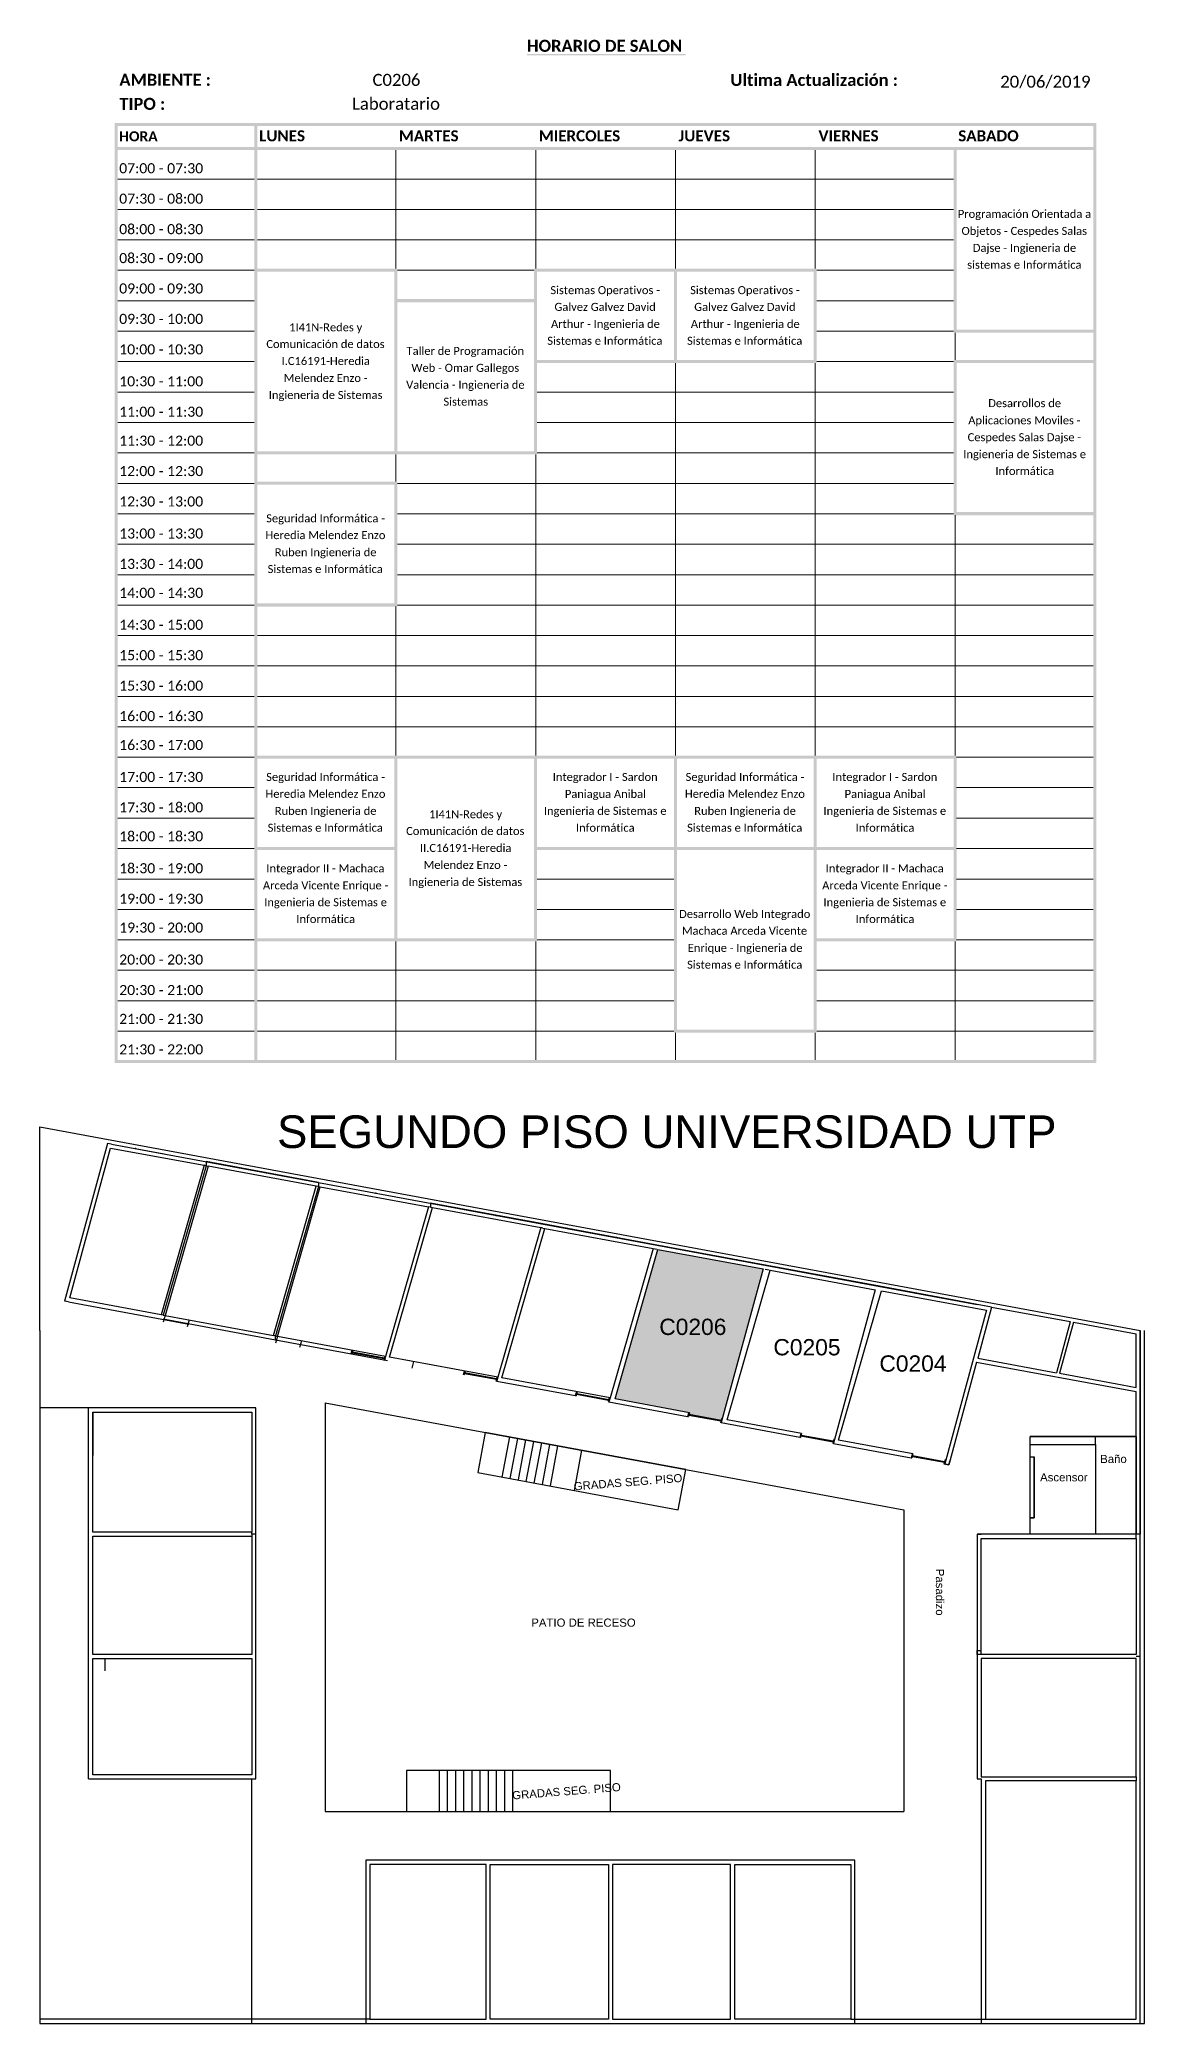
# Model space of a CAD drawing. Header units: millimetres. Extents: x 1005 to 2567, y 59 to 4838.
# Drawn here: x 1005 to 2360, y 2404 to 4838 of the extents above; entities that cross this region are included whole.
import ezdxf

# ---------------------------------------------------------------- set-up
doc = ezdxf.new("R2010")
doc.units = ezdxf.units.MM
for name, color, linetype in [('DESCRIPCION', 244, 'Continuous'), ('LABORATORIO', 22, 'Continuous'), ('PDF_Geometría', 7, 'Continuous'), ('PDF_Rellenos sólidos', 7, 'Continuous'), ('PDF_Texto', 7, 'Continuous'), ('SALONES', 190, 'Continuous')]:
    doc.layers.add(name, color=color, linetype=linetype)
doc.styles.add('PDF Calibri', font='calibri.ttf')
doc.styles.add('PDF Calibri Bold', font='calibrib.ttf')
doc.styles.get("Standard").update_dxf_attribs({"font": 'arial.ttf', "height": 10})

msp = doc.modelspace()

# ---------------------------------------------------------------- hatches: boundary and pattern name
h = msp.add_hatch(color=256)
h.dxf.hatch_style = 1
h.set_gradient(color1=(0, 0, 255), color2=(255, 255, 0), tint=1, name='INVCURVED')
h.paths.add_polyline_path([(1892.4, 3329.5), (1763.5, 3353.4), (1710.8, 3170), (1802.1, 3153.1), (1801.6, 3151.2), (1840.9, 3143.9), (1841.4, 3145.9), (1842.4, 3145.7)])

# ---------------------------------------------------------------- linework, layer by layer
for p, q in [((1005.1, 3253.9), (1005.1, 3503.9)), ((1005.1, 3503.9), (2355.1, 3253.9)), ((1088.4, 3483.5), (1035.7, 3290.1)), ((1093.3, 3482.6), (1088.4, 3483.5)), ((1093.3, 3482.6), (2155.1, 3286)), ((1093.3, 3482.6), (1157.6, 3470.7)), ((1209.2, 3456.1), (1156.6, 3272.7)), ((1209.2, 3456.1), (1206.8, 3456.6)), ((1346.9, 3435.6), (1209.2, 3461.1)), ((1209.2, 3461.1), (1209.2, 3456.1)), ((1209.2, 3456.1), (1211.7, 3455.7)), ((1346.9, 3435.6), (1346.9, 3430.6)), ((1346.9, 3430.6), (1294.2, 3247.2)), ((1346.9, 3430.6), (1344.4, 3431.1)), ((1346.9, 3430.6), (1349.3, 3430.2)), ((1622.2, 3384.6), (1484.5, 3410.1)), ((1484.5, 3410.1), (1484.5, 3405.1)), ((1484.5, 3405.1), (1482.1, 3405.6)), ((1484.5, 3405.1), (1487, 3404.7)), ((1759.9, 3359.1), (1622.2, 3384.6)), ((1622.2, 3379.6), (1619.7, 3380.1)), ((1622.2, 3379.6), (1624.7, 3379.2)), ((1897.5, 3333.6), (1759.9, 3359.1)), ((2035.2, 3308.2), (1897.5, 3333.6)), ((2172.8, 3282.7), (2007.6, 3313.3)), ((1040.6, 3289.2), (1035.7, 3290.1)), ((1040.6, 3289.2), (1188.1, 3261.8)), ((2172.8, 3282.7), (2035.2, 3308.2)), ((1156.6, 3272.7), (1154.1, 3273.2)), ((1156.6, 3272.7), (1159, 3272.2)), ((1159, 3272.2), (1156.6, 3264)), ((1294.2, 3242.2), (1156.6, 3267.7)), ((1188.5, 3266.8), (1186.1, 3258.5)), ((2172.8, 3282.7), (2155.8, 3219.9)), ((2172.8, 3282.7), (2269.3, 3264.8)), ((2269.2, 3264.5), (2252.2, 3202.1)), ((2273.1, 3264.1), (2256, 3201.4)), ((2269.2, 3264.5), (2269.3, 3264.8)), ((2273.1, 3264.1), (2350.1, 3249.8)), ((1005.1, 3253.9), (1005.1, 2403.9)), ((1294.2, 3247.2), (1291.8, 3247.7)), ((1294.2, 3242.2), (1294.2, 3247.2)), ((1294.2, 3247.2), (1296.7, 3246.7)), ((1431.9, 3216.7), (1294.2, 3242.2)), ((1296.7, 3246.7), (1294.3, 3238.5)), ((1326.2, 3241.3), (1323.8, 3233.1)), ((2350.1, 3184), (2350.1, 3249.8)), ((2355.1, 2403.9), (2355.1, 3253.9)), ((2355.1, 3253.9), (2355.1, 3003.9)), ((2360.1, 2403.9), (2360.1, 3253.9)), ((1388.1, 3229.9), (1386.8, 3225.1)), ((1389.1, 3229.7), (1387.8, 3224.9)), ((1388.3, 3226.7), (1427.6, 3219.5)), ((1388.6, 3227.7), (1427.9, 3220.4)), ((1428.4, 3222.3), (1427.1, 3217.5)), ((1428.1, 3217.3), (1427.1, 3217.5)), ((1429.4, 3222.2), (1428.1, 3217.3)), ((1463.8, 3215.8), (1461.5, 3207.6)), ((2154.4, 3215.1), (2120.2, 3089.2)), ((2154.4, 3215.1), (2350.1, 3178.9)), ((2155.8, 3219.9), (2252.2, 3202.1)), ((2155.8, 3219.9), (2252.2, 3202.1)), ((1525.8, 3204.3), (1524.5, 3199.5)), ((1526.8, 3204.1), (1525.5, 3199.3)), ((1526, 3201.2), (1565.3, 3194)), ((1526.2, 3202.2), (1565.6, 3194.9)), ((1526.8, 3204.1), (1526.8, 3204.4)), ((1566.1, 3196.9), (1564.8, 3192.1)), ((1564.8, 3192.1), (1565.8, 3191.9)), ((1567.1, 3196.7), (1565.8, 3191.9)), ((1565.8, 3191.9), (1662.1, 3174)), ((1566.1, 3196.9), (1566.1, 3196.9)), ((2256, 3201.4), (2333, 3187.1)), ((2256, 3201.4), (2273.8, 3198.1)), ((1355.1, 3165.1), (2065.1, 3033.7)), ((1355.1, 3165.1), (1355.1, 2663.9)), ((1663.4, 3178.8), (1662.1, 3174)), ((1662.1, 3174), (1663.1, 3173.8)), ((1664.4, 3178.6), (1663.1, 3173.8)), ((1663.6, 3175.7), (1703, 3168.5)), ((1663.9, 3176.7), (1703.2, 3169.4)), ((1703.8, 3171.4), (1702.5, 3166.6)), ((1702.5, 3166.6), (1703.4, 3166.4)), ((1704.7, 3171.2), (1703.4, 3166.4)), ((1703.4, 3166.4), (1799.8, 3148.5)), ((2333, 3187.1), (2350.1, 3184)), ((2350.1, 2998.9), (2350.1, 3178.9)), ((1065.1, 3158.9), (1005.1, 3158.9)), ((1065.1, 2703.9), (1065.1, 3158.9)), ((1270.1, 3158.9), (1065.1, 3158.9)), ((1070.1, 3153.9), (1070.1, 3100.4)), ((1270.1, 3153.9), (1270.1, 3158.9)), ((1270.1, 3003.9), (1270.1, 3153.9)), ((1270.1, 3003.9), (1270.1, 3153.9)), ((1801.1, 3153.3), (1799.8, 3148.5)), ((1799.8, 3148.5), (1800.8, 3148.3)), ((1802.1, 3153.1), (1800.8, 3148.3)), ((1801.3, 3150.2), (1840.6, 3143)), ((1801.6, 3151.2), (1840.9, 3143.9)), ((1841.4, 3145.9), (1840.1, 3141)), ((1841.1, 3140.9), (1840.1, 3141)), ((1842.4, 3145.7), (1841.1, 3140.9)), ((1841.1, 3140.9), (1937.4, 3123)), ((1845.9, 3140), (1844.9, 3140.2)), ((1551.7, 3128.7), (1542.6, 3079.6)), ((1551.7, 3128.7), (1797.5, 3083.2)), ((1581.2, 3123.3), (1572.1, 3074.1)), ((1591.1, 3121.4), (1581.9, 3072.3)), ((1600.9, 3119.6), (1591.8, 3070.5)), ((1610.7, 3117.8), (1601.6, 3068.6)), ((1620.5, 3116), (1611.4, 3066.8)), ((1938.8, 3127.8), (1937.4, 3123)), ((1937.4, 3123), (1938.4, 3122.8)), ((1939.7, 3127.6), (1938.4, 3122.8)), ((1938.9, 3124.7), (1978.3, 3117.5)), ((1939.2, 3125.7), (1978.5, 3118.4)), ((1979.1, 3120.4), (1977.8, 3115.6)), ((1977.8, 3115.6), (1978.8, 3115.4)), ((1980.1, 3120.2), (1978.8, 3115.4)), ((1978.8, 3115.4), (2074, 3097.8)), ((2350.1, 3123.9), (2220.1, 3123.9)), ((2300.1, 3113.9), (2300.1, 3123.9)), ((1630.4, 3114.2), (1621.3, 3065)), ((1630.4, 3114.2), (1621.3, 3065)), ((1640.2, 3112.3), (1631.1, 3063.2)), ((1669.7, 3106.9), (1660.6, 3057.7)), ((2075.3, 3102.6), (2074, 3097.8)), ((2074, 3097.8), (2074.9, 3097.6)), ((2076.2, 3102.4), (2074.9, 3097.6)), ((2075.5, 3099.5), (2114.8, 3092.3)), ((2075.7, 3100.5), (2115.1, 3093.2)), ((2115.6, 3095.2), (2114.3, 3090.3)), ((2116.6, 3095), (2115.3, 3090.2)), ((2116.6, 3095), (2115.6, 3095.2)), ((2120.2, 3089.2), (2121.5, 3094.1)), ((2220.1, 3113.9), (2300.1, 3113.9)), ((2225.1, 3023.9), (2225.1, 3098.9)), ((2300.1, 3113.9), (2300.1, 3003.9)), ((2114.3, 3090.3), (2120.2, 3089.2)), ((2120.2, 3089.2), (2114.3, 3090.3)), ((2115.3, 3090.2), (2114.3, 3090.3)), ((2115.3, 3090.2), (2114.3, 3090.3)), ((1270.1, 2863.9), (1270.1, 3023.9)), ((2065.1, 3033.7), (2065.1, 2663.9)), ((2220.1, 3023.9), (2225.1, 3023.9)), ((1265.1, 3003.9), (1265.1, 3006.4)), ((1270.1, 3003.9), (1265.1, 3003.9)), ((1265.1, 3003.9), (1265.1, 3001.4)), ((1270.1, 2858.9), (1270.1, 3013.9)), ((1270.1, 2853.9), (1270.1, 3003.9)), ((1270.1, 2853.9), (1270.1, 3003.9)), ((2355.1, 3003.9), (2155.1, 3003.9)), ((2155.1, 3003.9), (2155.1, 2703.9)), ((2155.1, 3003.9), (2160.1, 3003.9)), ((1085.1, 2851.4), (1085.1, 2841.4)), ((1270.1, 2703.9), (1270.1, 2863.9)), ((1270.1, 2703.9), (1270.1, 2863.9)), ((1270.1, 2703.9), (1270.1, 2858.9)), ((1270.1, 2703.9), (1270.1, 2853.9)), ((1270.1, 2703.9), (1270.1, 2853.9)), ((2155.1, 2856.4), (2155.1, 2861.4)), ((2155.1, 2861.4), (2160.1, 2861.4)), ((2160.1, 2856.4), (2155.1, 2856.4)), ((2355.1, 2853.9), (2350.1, 2853.9)), ((1085.1, 2841.4), (1085.1, 2836.4)), ((1065.1, 2703.9), (1065.1, 2708.9)), ((1065.1, 2703.9), (1265.1, 2703.9)), ((1265.1, 2403.9), (1265.1, 2703.9)), ((1265.1, 2703.9), (1270.1, 2703.9)), ((1270.1, 2703.9), (1270.1, 2708.9)), ((1495.1, 2713.9), (1495.1, 2663.9)), ((1505.1, 2713.9), (1505.1, 2663.9)), ((1515.1, 2713.9), (1515.1, 2663.9)), ((1525.1, 2713.9), (1525.1, 2663.9)), ((1535.1, 2713.9), (1535.1, 2663.9)), ((1545.1, 2713.9), (1545.1, 2663.9)), ((1555.1, 2713.9), (1555.1, 2663.9)), ((1565.1, 2713.9), (1565.1, 2663.9)), ((1575.1, 2713.9), (1575.1, 2663.9)), ((1585.1, 2713.9), (1585.1, 2663.9)), ((2155.1, 2703.9), (2160.1, 2703.9)), ((2160.1, 2703.9), (2160.1, 2403.9)), ((2350.1, 2706.4), (2350.1, 2701.4)), ((1355.1, 2663.9), (2065.1, 2663.9)), ((2005.1, 2663.9), (2065.1, 2663.9)), ((2005.1, 2603.9), (1405.1, 2603.9)), ((1405.1, 2603.9), (1405.1, 2403.9)), ((2005.1, 2403.9), (2005.1, 2603.9)), ((1410.1, 2408.9), (1005.1, 2408.9)), ((1005.1, 2403.9), (2355.1, 2403.9)), ((1005.1, 2403.9), (1105.1, 2403.9)), ((1105.1, 2403.9), (1305.1, 2403.9)), ((2000.1, 2408.9), (2160.1, 2408.9)), ((2160.1, 2408.9), (2165.1, 2408.9)), ((2355.1, 2403.9), (2360.1, 2403.9))]:
    msp.add_line(p, q)
for points in [[(1092, 3477.8), (1206.8, 3456.6), (1154.1, 3273.2), (1042, 3294)], [(1344.4, 3431.1), (1211.7, 3455.7), (1159, 3272.2), (1291.8, 3247.7)], [(1542.6, 3079.6), (1788.4, 3034), (1797.5, 3083.2), (1551.7, 3128.7)], [(2220.1, 3123.9), (2350.1, 3123.9), (2350.1, 3003.9), (2220.1, 3003.9)], [(2225.1, 3023.9), (2220.1, 3023.9), (2220.1, 3098.9), (2225.1, 3098.9)], [(1455.1, 2663.9), (1705.1, 2663.9), (1705.1, 2713.9), (1455.1, 2713.9)], [(2350.1, 2701.4), (2165.1, 2701.4), (2165.1, 2408.9), (2350.1, 2408.9)]]:
    msp.add_lwpolyline(points, close=True)
for p in [(1122.6, 3477.1), (1122.6, 3477.1), (1270.1, 3449.8), (1270.1, 3449.8), (1417.6, 3422.5), (1417.6, 3422.5), (1565.1, 3395.2), (1565.1, 3395.2), (1712.6, 3367.9), (1712.6, 3367.9), (1860.1, 3340.6), (1860.1, 3340.6), (2007.6, 3313.3), (2007.6, 3313.3)]:
    msp.add_point(p)
at = {"layer": 'DESCRIPCION'}
for p, q in [((1757.4, 3354.6), (1762.3, 3353.7)), ((1895.1, 3329.1), (1900, 3328.2))]:
    msp.add_line(p, q, dxfattribs=at)
at = {"layer": 'LABORATORIO'}
for points in [[(1349.3, 3430.2), (1482.1, 3405.6), (1429.4, 3222.2), (1296.7, 3246.7)], [(1487, 3404.7), (1619.7, 3380.1), (1567.1, 3196.7), (1434.3, 3221.3)], [(1624.7, 3379.2), (1757.4, 3354.6), (1704.7, 3171.2), (1572, 3195.8)], [(1070.1, 3153.9), (1265.1, 3153.9), (1265.1, 3006.4), (1070.1, 3006.4)], [(1070.1, 3001.4), (1265.1, 3001.4), (1265.1, 2856.4), (1070.1, 2856.4)]]:
    msp.add_lwpolyline(points, close=True, dxfattribs=at)
for points in [[(1802.1, 3153.1), (1710.8, 3170), (1763.5, 3353.4), (1892.4, 3329.5), (1842.4, 3145.7), (1841.4, 3145.9)], [(1939.7, 3127.6), (1848.5, 3144.5), (1901.1, 3327.9), (2030.1, 3304), (1980.1, 3120.2), (1979.1, 3120.4)], [(2076.2, 3102.4), (1985, 3119.3), (2037.6, 3302.7), (2166.6, 3278.8), (2116.6, 3095), (2115.6, 3095.2)]]:
    msp.add_lwpolyline(points, dxfattribs=at)
at = {"layer": 'PDF_Geometría', "lineweight": 5}
for points in [[(1441.9, 4702.1), (1441.9, 4556.7)], [(1613.5, 4702.1), (1613.5, 4556.7)], [(1785, 4702.1), (1785, 4556.7)], [(1956.5, 4702.1), (1956.5, 4556.7)], [(1100.8, 4666.6), (1268.3, 4666.6)], [(1272.3, 4666.6), (2125.8, 4666.6)], [(1100.8, 4629.3), (1268.3, 4629.3)], [(1272.3, 4629.3), (2125.8, 4629.3)], [(1100.8, 4591.9), (1268.3, 4591.9)], [(1272.3, 4591.9), (2125.8, 4591.9)], [(1100.8, 4554.6), (1268.3, 4554.6)], [(1443.8, 4554.6), (1611.3, 4554.6)], [(1958.4, 4554.6), (2125.8, 4554.6)], [(1100.8, 4517.2), (1268.3, 4517.2)], [(1958.4, 4517.2), (2125.8, 4517.2)], [(1100.8, 4479.9), (1268.3, 4479.9)], [(1958.4, 4479.9), (2125.8, 4479.9)], [(2128, 4478), (2128, 4444.7)], [(1100.8, 4442.6), (1268.3, 4442.6)], [(1785, 4440.7), (1785, 3959.3)], [(1956.5, 4440.7), (1956.5, 3959.3)], [(1958.4, 4442.6), (2125.8, 4442.6)], [(1100.8, 4405.2), (1268.3, 4405.2)], [(1615.3, 4405.2), (2125.8, 4405.2)], [(1100.8, 4367.9), (1268.3, 4367.9)], [(1615.3, 4367.9), (2125.8, 4367.9)], [(1100.8, 4330.6), (1268.3, 4330.6)], [(1441.9, 4328.7), (1441.9, 4295.4)], [(1613.5, 4328.7), (1613.5, 3959.3)], [(1615.3, 4330.6), (2125.8, 4330.6)], [(1100.8, 4293.2), (1268.3, 4293.2)], [(1443.8, 4293.2), (2125.8, 4293.2)], [(1100.8, 4255.9), (1268.3, 4255.9)], [(1443.8, 4255.9), (2125.8, 4255.9)], [(2128, 4254), (2128, 3959.3)], [(1100.8, 4218.5), (1268.3, 4218.5)], [(1443.8, 4218.5), (2297.4, 4218.5)], [(1100.8, 4181.2), (1268.3, 4181.2)], [(1443.8, 4181.2), (2297.4, 4181.2)], [(1100.8, 4143.9), (1268.3, 4143.9)], [(1441.9, 4142), (1441.9, 3959.3)], [(1443.8, 4143.9), (2297.4, 4143.9)], [(1100.8, 4106.5), (1268.3, 4106.5)], [(1272.3, 4106.5), (2297.4, 4106.5)], [(1100.8, 4069.2), (1268.3, 4069.2)], [(1272.3, 4069.2), (2297.4, 4069.2)], [(1100.8, 4031.9), (1268.3, 4031.9)], [(1272.3, 4031.9), (2297.4, 4031.9)], [(1100.8, 3994.5), (1268.3, 3994.5)], [(1272.3, 3994.5), (2297.4, 3994.5)], [(1100.8, 3957.2), (1268.3, 3957.2)], [(2129.8, 3957.2), (2297.4, 3957.2)], [(1100.8, 3919.9), (1268.3, 3919.9)], [(2129.8, 3919.9), (2297.4, 3919.9)], [(1100.8, 3882.5), (1268.3, 3882.5)], [(2129.8, 3882.5), (2297.4, 3882.5)], [(1100.8, 3845.1), (1268.3, 3845.1)], [(2129.8, 3845.1), (2297.4, 3845.1)], [(1100.8, 3807.8), (1268.3, 3807.8)], [(1615.3, 3807.8), (1782.8, 3807.8)], [(2129.8, 3807.8), (2297.4, 3807.8)], [(1100.8, 3770.5), (1268.3, 3770.5)], [(1615.3, 3770.5), (1782.8, 3770.5)], [(2129.8, 3770.5), (2297.4, 3770.5)], [(1100.8, 3733.1), (1268.3, 3733.1)], [(1441.9, 3731.3), (1441.9, 3585.9)], [(1613.5, 3731.3), (1613.5, 3585.9)], [(1615.3, 3733.1), (1782.8, 3733.1)], [(2128, 3731.3), (2128, 3585.9)], [(2129.8, 3733.1), (2297.4, 3733.1)], [(1100.8, 3695.8), (1268.3, 3695.8)], [(1272.3, 3695.8), (1782.8, 3695.8)], [(1958.4, 3695.8), (2297.4, 3695.8)], [(1100.8, 3658.5), (1268.3, 3658.5)], [(1272.3, 3658.5), (1782.8, 3658.5)], [(1958.4, 3658.5), (2297.4, 3658.5)], [(1100.8, 3621.1), (1268.3, 3621.1)], [(1272.3, 3621.1), (1782.8, 3621.1)], [(1785, 3619.3), (1785, 3585.9)], [(1956.5, 3619.3), (1956.5, 3585.9)], [(1958.4, 3621.1), (2297.4, 3621.1)]]:
    msp.add_lwpolyline(points, dxfattribs=at)
at = {"layer": 'PDF_Rellenos sólidos', "lineweight": 35, "transparency": 33554559}
msp.add_solid([(1602.7, 4818.5), (1797.6, 4818.5), (1602.7, 4820.1), (1797.6, 4820.1)], dxfattribs=at)
at = {"layer": 'PDF_Rellenos sólidos', "lineweight": 5, "transparency": 33554559}
for points in [[(1097, 3582.1), (1100.7, 3582.1), (1097, 4735.3), (1100.7, 4735.3)], [(1100.7, 4731.6), (2301.2, 4731.6), (1100.7, 4735.3), (2301.2, 4735.3)], [(1268.5, 3582.1), (1272.2, 3582.1), (1268.5, 4731.5), (1272.2, 4731.5)], [(2297.5, 3582.1), (2301.2, 3582.1), (2297.5, 4731.5), (2301.2, 4731.5)], [(1100.7, 4702.2), (2301.2, 4702.2), (1100.7, 4706), (2301.2, 4706)], [(1441.8, 4556.6), (1442.1, 4556.6), (1441.8, 4702.2), (1442.1, 4702.2)], [(1613.3, 4556.6), (1613.6, 4556.6), (1613.3, 4702.2), (1613.6, 4702.2)], [(1784.8, 4556.6), (1785.1, 4556.6), (1784.8, 4702.2), (1785.1, 4702.2)], [(1956.4, 4556.6), (1956.6, 4556.6), (1956.4, 4702.2), (1956.6, 4702.2)], [(2126, 4478.2), (2129.7, 4478.2), (2126, 4702.2), (2129.7, 4702.2)], [(1100.7, 4666.5), (1268.5, 4666.5), (1100.7, 4666.8), (1268.5, 4666.8)], [(1272.2, 4666.5), (2126, 4666.5), (1272.2, 4666.8), (2126, 4666.8)], [(1100.7, 4629.2), (1268.5, 4629.2), (1100.7, 4629.4), (1268.5, 4629.4)], [(1272.2, 4629.2), (2126, 4629.2), (1272.2, 4629.4), (2126, 4629.4)], [(1100.7, 4591.8), (1268.5, 4591.8), (1100.7, 4592), (1268.5, 4592)], [(1272.2, 4591.8), (2126, 4591.8), (1272.2, 4592), (2126, 4592)], [(1100.7, 4554.4), (1268.5, 4554.4), (1100.7, 4554.7), (1268.5, 4554.7)], [(1272.2, 4552.8), (1443.7, 4552.8), (1272.2, 4556.6), (1443.7, 4556.6)], [(1439.9, 4328.8), (1443.7, 4328.8), (1439.9, 4552.8), (1443.7, 4552.8)], [(1443.7, 4554.4), (1611.4, 4554.4), (1443.7, 4554.7), (1611.4, 4554.7)], [(1611.5, 4328.8), (1615.2, 4328.8), (1611.5, 4556.6), (1615.2, 4556.6)], [(1615.2, 4552.8), (1958.2, 4552.8), (1615.2, 4556.6), (1958.2, 4556.6)], [(1783, 4440.8), (1786.7, 4440.8), (1783, 4552.8), (1786.7, 4552.8)], [(1954.4, 4440.8), (1958.2, 4440.8), (1954.4, 4552.8), (1958.2, 4552.8)], [(1958.2, 4554.4), (2126, 4554.4), (1958.2, 4554.7), (2126, 4554.7)], [(1100.7, 4517.1), (1268.5, 4517.1), (1100.7, 4517.4), (1268.5, 4517.4)], [(1443.7, 4515.5), (1615.2, 4515.5), (1443.7, 4519.2), (1615.2, 4519.2)], [(1958.2, 4517.1), (2126, 4517.1), (1958.2, 4517.4), (2126, 4517.4)], [(1100.7, 4479.8), (1268.5, 4479.8), (1100.7, 4480), (1268.5, 4480)], [(1958.2, 4479.8), (2126, 4479.8), (1958.2, 4480), (2126, 4480)], [(2127.8, 4444.6), (2128.1, 4444.6), (2127.8, 4478.2), (2128.1, 4478.2)], [(2129.7, 4478.2), (2301.2, 4478.2), (2129.7, 4481.9), (2301.2, 4481.9)], [(1100.7, 4442.4), (1268.5, 4442.4), (1100.7, 4442.7), (1268.5, 4442.7)], [(1615.2, 4440.8), (1958.2, 4440.8), (1615.2, 4444.6), (1958.2, 4444.6)], [(1784.8, 3959.2), (1785.1, 3959.2), (1784.8, 4440.8), (1785.1, 4440.8)], [(1956.4, 3959.2), (1956.6, 3959.2), (1956.4, 4440.8), (1956.6, 4440.8)], [(1958.2, 4442.4), (2126, 4442.4), (1958.2, 4442.7), (2126, 4442.7)], [(2126, 4254.2), (2129.7, 4254.2), (2126, 4444.6), (2129.7, 4444.6)], [(2129.7, 4440.8), (2301.2, 4440.8), (2129.7, 4444.6), (2301.2, 4444.6)], [(1100.7, 4405.1), (1268.5, 4405.1), (1100.7, 4405.4), (1268.5, 4405.4)], [(1615.2, 4405.1), (2126, 4405.1), (1615.2, 4405.4), (2126, 4405.4)], [(1100.7, 4367.8), (1268.5, 4367.8), (1100.7, 4368), (1268.5, 4368)], [(1615.2, 4367.8), (2126, 4367.8), (1615.2, 4368), (2126, 4368)], [(1272.2, 4328.8), (1615.2, 4328.8), (1272.2, 4332.6), (1615.2, 4332.6)], [(1100.7, 4330.4), (1268.5, 4330.4), (1100.7, 4330.7), (1268.5, 4330.7)], [(1441.8, 4295.2), (1442.1, 4295.2), (1441.8, 4328.8), (1442.1, 4328.8)], [(1613.3, 3959.2), (1613.6, 3959.2), (1613.3, 4328.8), (1613.6, 4328.8)], [(1615.2, 4330.4), (2126, 4330.4), (1615.2, 4330.7), (2126, 4330.7)], [(1100.7, 4293.1), (1268.5, 4293.1), (1100.7, 4293.4), (1268.5, 4293.4)], [(1272.2, 4291.5), (1443.7, 4291.5), (1272.2, 4295.2), (1443.7, 4295.2)], [(1439.9, 4142.1), (1443.7, 4142.1), (1439.9, 4291.5), (1443.7, 4291.5)], [(1443.7, 4293.1), (2126, 4293.1), (1443.7, 4293.4), (2126, 4293.4)], [(1100.7, 4255.8), (1268.5, 4255.8), (1100.7, 4256), (1268.5, 4256)], [(1443.7, 4255.8), (2126, 4255.8), (1443.7, 4256), (2126, 4256)], [(2127.8, 3959.2), (2128.1, 3959.2), (2127.8, 4254.2), (2128.1, 4254.2)], [(2129.7, 4254.2), (2301.2, 4254.2), (2129.7, 4257.9), (2301.2, 4257.9)], [(1100.7, 4218.4), (1268.5, 4218.4), (1100.7, 4218.7), (1268.5, 4218.7)], [(1443.7, 4218.4), (2297.5, 4218.4), (1443.7, 4218.7), (2297.5, 4218.7)], [(1100.7, 4181.1), (1268.5, 4181.1), (1100.7, 4181.3), (1268.5, 4181.3)], [(1443.7, 4181.1), (2297.5, 4181.1), (1443.7, 4181.3), (2297.5, 4181.3)], [(1100.7, 4143.7), (1268.5, 4143.7), (1100.7, 4144), (1268.5, 4144)], [(1272.2, 4142.1), (1443.7, 4142.1), (1272.2, 4145.9), (1443.7, 4145.9)], [(1441.8, 3959.2), (1442.1, 3959.2), (1441.8, 4142.1), (1442.1, 4142.1)], [(1443.7, 4143.7), (2297.5, 4143.7), (1443.7, 4144), (2297.5, 4144)], [(1100.7, 4106.4), (1268.5, 4106.4), (1100.7, 4106.7), (1268.5, 4106.7)], [(1272.2, 4106.4), (2297.5, 4106.4), (1272.2, 4106.7), (2297.5, 4106.7)], [(1100.7, 4069.1), (1268.5, 4069.1), (1100.7, 4069.3), (1268.5, 4069.3)], [(1272.2, 4069.1), (2297.5, 4069.1), (1272.2, 4069.3), (2297.5, 4069.3)], [(1100.7, 4031.7), (1268.5, 4031.7), (1100.7, 4032), (1268.5, 4032)], [(1272.2, 4031.7), (2297.5, 4031.7), (1272.2, 4032), (2297.5, 4032)], [(1100.7, 3994.4), (1268.5, 3994.4), (1100.7, 3994.7), (1268.5, 3994.7)], [(1272.2, 3994.4), (2297.5, 3994.4), (1272.2, 3994.7), (2297.5, 3994.7)], [(1100.7, 3957.1), (1268.5, 3957.1), (1100.7, 3957.3), (1268.5, 3957.3)], [(1272.2, 3955.5), (2129.7, 3955.5), (1272.2, 3959.2), (2129.7, 3959.2)], [(1439.9, 3731.4), (1443.7, 3731.4), (1439.9, 3955.4), (1443.7, 3955.4)], [(1611.5, 3731.4), (1615.2, 3731.4), (1611.5, 3955.4), (1615.2, 3955.4)], [(1783, 3619.4), (1786.7, 3619.4), (1783, 3955.4), (1786.7, 3955.4)], [(1954.4, 3619.4), (1958.2, 3619.4), (1954.4, 3955.4), (1958.2, 3955.4)], [(2126, 3731.4), (2129.7, 3731.4), (2126, 3955.4), (2129.7, 3955.4)], [(2129.7, 3957.1), (2297.5, 3957.1), (2129.7, 3957.3), (2297.5, 3957.3)], [(1100.7, 3919.7), (1268.5, 3919.7), (1100.7, 3920), (1268.5, 3920)], [(2129.7, 3919.7), (2297.5, 3919.7), (2129.7, 3920), (2297.5, 3920)], [(1100.7, 3882.4), (1268.5, 3882.4), (1100.7, 3882.7), (1268.5, 3882.7)], [(2129.7, 3882.4), (2297.5, 3882.4), (2129.7, 3882.7), (2297.5, 3882.7)], [(1100.7, 3845), (1268.5, 3845), (1100.7, 3845.3), (1268.5, 3845.3)], [(1272.2, 3843.4), (1443.7, 3843.4), (1272.2, 3847.1), (1443.7, 3847.1)], [(1615.2, 3843.4), (2129.7, 3843.4), (1615.2, 3847.1), (2129.7, 3847.1)], [(2129.7, 3845), (2297.5, 3845), (2129.7, 3845.3), (2297.5, 3845.3)], [(1100.7, 3807.7), (1268.5, 3807.7), (1100.7, 3807.9), (1268.5, 3807.9)], [(1615.2, 3807.7), (1783, 3807.7), (1615.2, 3807.9), (1783, 3807.9)], [(2129.7, 3807.7), (2297.5, 3807.7), (2129.7, 3807.9), (2297.5, 3807.9)], [(1100.7, 3770.3), (1268.5, 3770.3), (1100.7, 3770.6), (1268.5, 3770.6)], [(1615.2, 3770.3), (1783, 3770.3), (1615.2, 3770.6), (1783, 3770.6)], [(2129.7, 3770.3), (2297.5, 3770.3), (2129.7, 3770.6), (2297.5, 3770.6)], [(1100.7, 3733), (1268.5, 3733), (1100.7, 3733.3), (1268.5, 3733.3)], [(1272.2, 3731.4), (1615.2, 3731.4), (1272.2, 3735.1), (1615.2, 3735.1)], [(1441.8, 3585.8), (1442.1, 3585.8), (1441.8, 3731.4), (1442.1, 3731.4)], [(1613.3, 3585.8), (1613.6, 3585.8), (1613.3, 3731.4), (1613.6, 3731.4)], [(1615.2, 3733), (1783, 3733), (1615.2, 3733.3), (1783, 3733.3)], [(1958.2, 3731.4), (2129.7, 3731.4), (1958.2, 3735.1), (2129.7, 3735.1)], [(2127.8, 3585.8), (2128.1, 3585.8), (2127.8, 3731.4), (2128.1, 3731.4)], [(2129.7, 3733), (2297.5, 3733), (2129.7, 3733.3), (2297.5, 3733.3)], [(1100.7, 3695.7), (1268.5, 3695.7), (1100.7, 3695.9), (1268.5, 3695.9)], [(1272.2, 3695.7), (1783, 3695.7), (1272.2, 3695.9), (1783, 3695.9)], [(1958.2, 3695.7), (2297.5, 3695.7), (1958.2, 3695.9), (2297.5, 3695.9)], [(1100.7, 3658.3), (1268.5, 3658.3), (1100.7, 3658.6), (1268.5, 3658.6)], [(1272.2, 3658.3), (1783, 3658.3), (1272.2, 3658.6), (1783, 3658.6)], [(1958.2, 3658.3), (2297.5, 3658.3), (1958.2, 3658.6), (2297.5, 3658.6)], [(1100.7, 3621), (1268.5, 3621), (1100.7, 3621.3), (1268.5, 3621.3)], [(1272.2, 3621), (1783, 3621), (1272.2, 3621.3), (1783, 3621.3)], [(1784.8, 3585.8), (1785.1, 3585.8), (1784.8, 3619.4), (1785.1, 3619.4)], [(1786.7, 3619.4), (1958.2, 3619.4), (1786.7, 3623.1), (1958.2, 3623.1)], [(1956.4, 3585.8), (1956.6, 3585.8), (1956.4, 3619.4), (1956.6, 3619.4)], [(1958.2, 3621), (2297.5, 3621), (1958.2, 3621.3), (2297.5, 3621.3)], [(1100.7, 3582.1), (2301.2, 3582.1), (1100.7, 3585.8), (2301.2, 3585.8)]]:
    msp.add_solid(points, dxfattribs=at)
at = {"layer": 'SALONES'}
for points in [[(2160.1, 2998.9), (2350.1, 2998.9), (2350.1, 2856.4), (2160.1, 2856.4)], [(1070.1, 2851.4), (1265.1, 2851.4), (1265.1, 2708.9), (1070.1, 2708.9)], [(2350.1, 2851.4), (2160.1, 2851.4), (2160.1, 2706.4), (2350.1, 2706.4)], [(1552.6, 2598.9), (1410.1, 2598.9), (1410.1, 2408.9), (1552.6, 2408.9)], [(1557.6, 2598.9), (1702.6, 2598.9), (1702.6, 2408.9), (1557.6, 2408.9)], [(1852.6, 2598.9), (1707.6, 2598.9), (1707.6, 2408.9), (1852.6, 2408.9)], [(2000.1, 2408.9), (1857.6, 2408.9), (1857.6, 2598.9), (2000.1, 2598.9)]]:
    msp.add_lwpolyline(points, close=True, dxfattribs=at)

# ---------------------------------------------------------------- texts
for s, rotation, p in [('GRADAS SEG. PISO', 4.5071, (1660.6, 3057.7)), ('Pasadizo', 270, (2104.4, 2961.6)), ('GRADAS SEG. PISO', 4.5071, (1585.1, 2678.5))]:
    msp.add_text(s, height=10, rotation=rotation).set_placement(p)
msp.add_text('Ascensor', height=10).set_placement((2232.2, 3068.8))
at = {"insert": (2305.9, 3101.3), "char_height": 10, "width": 49.173, "attachment_point": 1}
msp.add_mtext('Baño', dxfattribs=at)
at = {"layer": 'DESCRIPCION'}
for s, height, p in [('SEGUNDO PISO UNIVERSIDAD UTP', 40, (1296.2, 3477.8)), ('C0206', 20, (1765.1, 3248.4)), ('C0205', 20, (1905.1, 3223.4)), ('C0204', 20, (2035.1, 3203.4))]:
    msp.add_text(s, height=height, dxfattribs=at).set_placement(p)
at = {"layer": 'DESCRIPCION', "insert": (1608.1, 2900.5), "char_height": 10, "width": 144.946, "attachment_point": 1}
msp.add_mtext('PATIO DE RECESO', dxfattribs=at)
at = {"layer": 'PDF_Texto', "attachment_point": 7}
for s, insert, char_height, style in [('HORARIO DE SALON', (1602.7, 4822.5), 14.727, 'PDF Calibri Bold'), ('AMBIENTE :', (1102.8, 4780.8), 14.73, 'PDF Calibri Bold'), ('C0206', (1413.3, 4780.7), 14.73, 'PDF Calibri'), ('Ultima Actualización :', (1852.3, 4780.6), 14.727, 'PDF Calibri Bold'), ('20/06/2019', (2183.3, 4777.7), 14.73, 'PDF Calibri'), ('TIPO :', (1102.8, 4751.3), 14.73, 'PDF Calibri Bold'), ('Laboratario', (1388.2, 4751.4), 14.727, 'PDF Calibri'), ('HORA', (1102.6, 4712.7), 12.36, 'PDF Calibri Bold'), ('LUNES', (1274.3, 4712.7), 13.54, 'PDF Calibri Bold'), ('MARTES', (1445.8, 4712.7), 13.54, 'PDF Calibri Bold'), ('MIERCOLES', (1617.3, 4712.7), 13.54, 'PDF Calibri Bold'), ('JUEVES', (1788.8, 4712.7), 13.54, 'PDF Calibri Bold'), ('VIERNES', (1960.4, 4712.7), 13.54, 'PDF Calibri Bold'), ('SABADO', (2131.8, 4712.7), 13.54, 'PDF Calibri Bold'), ('07:00 - 07:30', (1102.6, 4673.5), 12.357, 'PDF Calibri'), ('07:30 - 08:00', (1102.6, 4636.2), 12.357, 'PDF Calibri'), ('Programación Orientada a', (2131.3, 4616.3), 9.818, 'PDF Calibri'), ('08:00 - 08:30', (1102.6, 4598.8), 12.357, 'PDF Calibri'), ('Objetos - Cespedes Salas', (2135.8, 4595.4), 9.818, 'PDF Calibri'), ('08:30 - 09:00', (1102.6, 4563.3), 12.357, 'PDF Calibri'), ('Dajse - Ingieneria de', (2149.7, 4574.6), 9.818, 'PDF Calibri'), ('sistemas e Informática', (2142.8, 4556.4), 9.818, 'PDF Calibri'), ('09:00 - 09:30', (1102.6, 4526), 12.357, 'PDF Calibri'), ('Sistemas Operativos -', (1631.5, 4522.9), 9.818, 'PDF Calibri'), ('Sistemas Operativos -', (1803, 4522.9), 9.818, 'PDF Calibri'), ('Galvez Galvez David', (1636.5, 4504.7), 9.818, 'PDF Calibri'), ('Galvez Galvez David', (1808, 4504.7), 9.818, 'PDF Calibri'), ('09:30 - 10:00', (1102.6, 4488.7), 12.357, 'PDF Calibri'), ('1I41N-Redes y', (1311.1, 4477.3), 9.818, 'PDF Calibri'), ('Arthur - Ingenieria de', (1632.3, 4481.3), 9.818, 'PDF Calibri'), ('Arthur - Ingenieria de', (1803.8, 4481.3), 9.818, 'PDF Calibri'), ('10:00 - 10:30', (1102.6, 4451.3), 12.357, 'PDF Calibri'), ('Comunicación de datos', (1283.1, 4459.1), 9.818, 'PDF Calibri'), ('Taller de Programación', (1455.1, 4448.2), 9.818, 'PDF Calibri'), ('Sistemas e Informática', (1627.7, 4463.1), 9.818, 'PDF Calibri'), ('Sistemas e Informática', (1799.2, 4463.1), 9.818, 'PDF Calibri'), ('I.C16191-Heredia', (1301.8, 4438.3), 9.818, 'PDF Calibri'), ('Web - Omar Gallegos', (1461, 4427.4), 9.818, 'PDF Calibri'), ('10:30 - 11:00', (1102.6, 4412.1), 12.357, 'PDF Calibri'), ('Ingieneria de Sistemas', (1286.1, 4394.1), 9.818, 'PDF Calibri'), ('Melendez Enzo -', (1304.5, 4417.5), 9.818, 'PDF Calibri'), ('Valencia - Ingieneria de', (1454.6, 4406.6), 9.818, 'PDF Calibri'), ('11:00 - 11:30', (1102.6, 4374.8), 12.357, 'PDF Calibri'), ('Sistemas', (1500.3, 4388.4), 9.82, 'PDF Calibri'), ('Desarrollos de', (2168.6, 4386.6), 9.818, 'PDF Calibri'), ('Aplicaciones Moviles -', (2144.1, 4363.2), 9.818, 'PDF Calibri'), ('11:30 - 12:00', (1102.6, 4339.3), 12.357, 'PDF Calibri'), ('Ingieneria de Sistemas e', (2138, 4321.5), 9.818, 'PDF Calibri'), ('Cespedes Salas Dajse -', (2143.3, 4342.3), 9.818, 'PDF Calibri'), ('12:00 - 12:30', (1102.6, 4302), 12.357, 'PDF Calibri'), ('Informática', (2177.4, 4303.4), 9.818, 'PDF Calibri'), ('12:30 - 13:00', (1102.6, 4264.7), 12.357, 'PDF Calibri'), ('13:00 - 13:30', (1102.6, 4225.4), 12.357, 'PDF Calibri'), ('Heredia Melendez Enzo', (1282.1, 4224.7), 9.818, 'PDF Calibri'), ('Seguridad Informática -', (1282.9, 4242.8), 9.818, 'PDF Calibri'), ('Ruben Ingieneria de', (1293.5, 4201.2), 9.818, 'PDF Calibri'), ('13:30 - 14:00', (1102.6, 4188.1), 12.357, 'PDF Calibri'), ('Sistemas e Informática', (1284.7, 4183.1), 9.818, 'PDF Calibri'), ('14:00 - 14:30', (1102.6, 4152.6), 12.357, 'PDF Calibri'), ('14:30 - 15:00', (1102.6, 4113.4), 12.357, 'PDF Calibri'), ('15:00 - 15:30', (1102.6, 4076.1), 12.357, 'PDF Calibri'), ('15:30 - 16:00', (1102.6, 4038.7), 12.357, 'PDF Calibri'), ('16:00 - 16:30', (1102.6, 4001.4), 12.357, 'PDF Calibri'), ('16:30 - 17:00', (1102.6, 3965.9), 12.357, 'PDF Calibri'), ('17:00 - 17:30', (1102.6, 3926.7), 12.357, 'PDF Calibri'), ('Seguridad Informática -', (1282.9, 3925.5), 9.818, 'PDF Calibri'), ('Integrador I - Sardon', (1634.4, 3925.5), 9.818, 'PDF Calibri'), ('Seguridad Informática -', (1797.4, 3925.5), 9.818, 'PDF Calibri'), ('Integrador I - Sardon', (1977.4, 3925.5), 9.818, 'PDF Calibri'), ('17:30 - 18:00', (1102.6, 3889.4), 12.357, 'PDF Calibri'), ('Heredia Melendez Enzo', (1282.1, 3907.3), 9.818, 'PDF Calibri'), ('Ruben Ingieneria de', (1293.5, 3883.9), 9.818, 'PDF Calibri'), ('Ingenieria de Sistemas e', (1623.5, 3883.9), 9.818, 'PDF Calibri'), ('Paniagua Anibal', (1649.3, 3904.7), 9.818, 'PDF Calibri'), ('Heredia Melendez Enzo', (1796.6, 3907.3), 9.818, 'PDF Calibri'), ('Ruben Ingieneria de', (1808, 3883.9), 9.818, 'PDF Calibri'), ('Ingenieria de Sistemas e', (1966.5, 3883.9), 9.818, 'PDF Calibri'), ('Paniagua Anibal', (1992.4, 3904.7), 9.818, 'PDF Calibri'), ('Sistemas e Informática', (1284.7, 3865.7), 9.818, 'PDF Calibri'), ('Comunicación de datos', (1454.6, 3861.7), 9.818, 'PDF Calibri'), ('1I41N-Redes y', (1482.7, 3879.9), 9.818, 'PDF Calibri'), ('Informática', (1662.9, 3865.7), 9.818, 'PDF Calibri'), ('Sistemas e Informática', (1799.2, 3865.7), 9.818, 'PDF Calibri'), ('Informática', (2006, 3865.7), 9.818, 'PDF Calibri'), ('18:00 - 18:30', (1102.6, 3853.9), 12.357, 'PDF Calibri'), ('II.C16191-Heredia', (1471.5, 3840.9), 9.818, 'PDF Calibri'), ('18:30 - 19:00', (1102.6, 3814.7), 12.357, 'PDF Calibri'), ('Integrador II - Machaca', (1283.1, 3813.4), 9.818, 'PDF Calibri'), ('Melendez Enzo -', (1476, 3820.1), 9.818, 'PDF Calibri'), ('Integrador II - Machaca', (1969.2, 3813.4), 9.818, 'PDF Calibri'), ('Arceda Vicente Enrique -', (1278.9, 3792.6), 9.818, 'PDF Calibri'), ('Ingieneria de Sistemas', (1457.5, 3796.6), 9.818, 'PDF Calibri'), ('Arceda Vicente Enrique -', (1964.9, 3792.6), 9.818, 'PDF Calibri'), ('19:00 - 19:30', (1102.6, 3777.3), 12.357, 'PDF Calibri'), ('Ingenieria de Sistemas e', (1280.5, 3771.8), 9.818, 'PDF Calibri'), ('Ingenieria de Sistemas e', (1966.5, 3771.8), 9.818, 'PDF Calibri'), ('19:30 - 20:00', (1102.6, 3741.9), 12.357, 'PDF Calibri'), ('Informática', (1319.9, 3753.7), 9.818, 'PDF Calibri'), ('Desarrollo Web Integrado', (1789.4, 3757.4), 9.818, 'PDF Calibri'), ('Machaca Arceda Vicente', (1792.8, 3739.3), 9.818, 'PDF Calibri'), ('Informática', (2006, 3753.7), 9.818, 'PDF Calibri'), ('Enrique - Ingieneria de', (1800, 3715.8), 9.818, 'PDF Calibri'), ('20:00 - 20:30', (1102.6, 3702.7), 12.357, 'PDF Calibri'), ('Sistemas e Informática', (1799.2, 3697.7), 9.818, 'PDF Calibri'), ('20:30 - 21:00', (1102.6, 3665.3), 12.357, 'PDF Calibri'), ('21:00 - 21:30', (1102.6, 3629.9), 12.357, 'PDF Calibri'), ('21:30 - 22:00', (1102.6, 3592.5), 12.357, 'PDF Calibri')]:
    msp.add_mtext(s, dxfattribs=dict(at, insert=insert, char_height=char_height, style=style))

doc.saveas('drawing.dxf')
